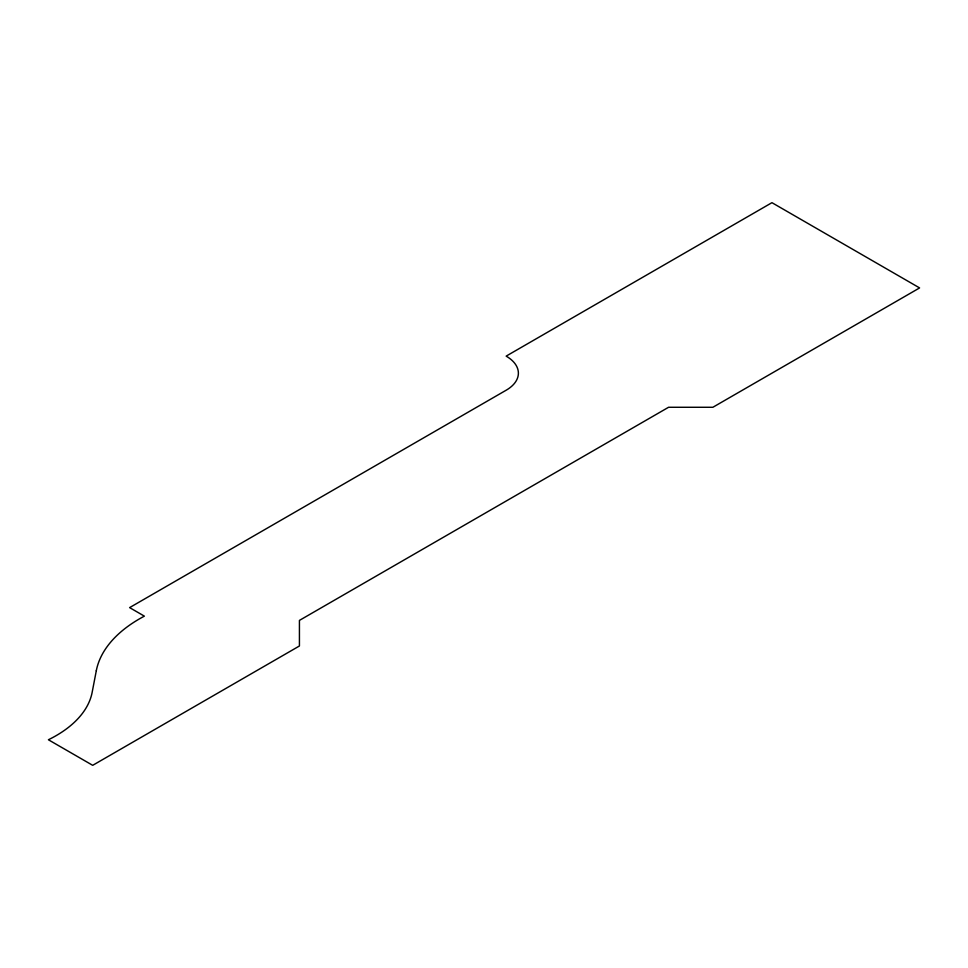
<?xml version="1.0" encoding="UTF-8"?>
<svg xmlns="http://www.w3.org/2000/svg" width="968" height="968" viewBox="0 0 968 968"><rect width="100%" height="100%" fill="white"/><g stroke="black" fill="none" stroke-linecap="round" stroke-linejoin="round"><path stroke-width="1.45" d="M96.304 670.727L92.154 692.338A125.731 72.588 0 0 1 48.4 739.758L92.698 765.325L299.427 645.983L299.427 620.403L668.573 407.274L712.871 407.274L919.6 287.919L771.944 202.675L506.155 356.127A41.769 24.115 0 0 1 506.155 390.225L129.615 607.614L144.377 616.144A150.56 86.926 0 0 0 96.304 670.727"/></g></svg>
